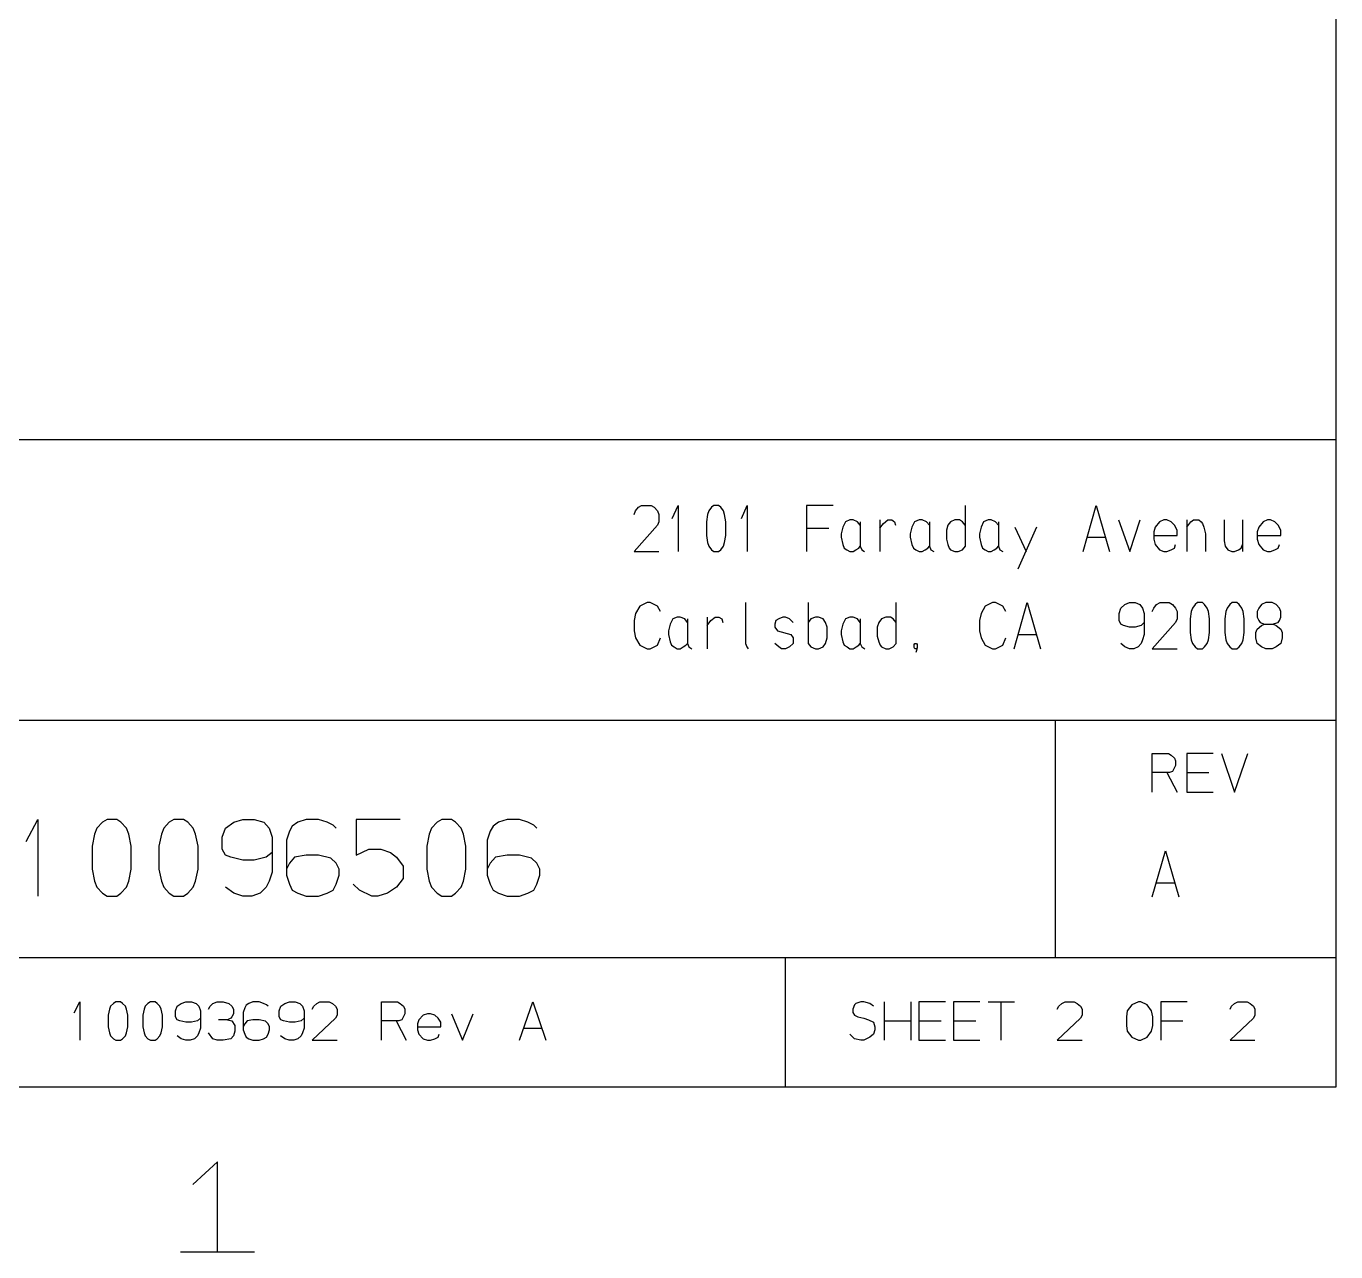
# Model space of a CAD drawing. Extents: x 0 to 1186, y 36 to 805.
# Drawn here: x 993.9 to 1160.4, y 41.3 to 197.2 of the extents above; entities that cross this region are included whole.
import ezdxf

# ---------------------------------------------------------------- set-up
doc = ezdxf.new("R2010")
doc.units = 0
doc.layers.add('1', color=1, linetype='CONTINUOUS')

msp = doc.modelspace()

# ---------------------------------------------------------------- linework, layer by layer
at = {"layer": '1'}
for p, q in [((1160.43, 776.1), (1160.43, 62.25)), ((863.9, 144.6), (1160.43, 144.6)), ((1071.2, 135.08), (1071.37, 135.53)), ((1071.37, 135.53), (1071.77, 136)), ((1071.77, 136), (1072.17, 136.23)), ((1072.17, 136.23), (1073.37, 136.23)), ((1073.37, 136.23), (1073.75, 136)), ((1073.75, 136), (1074.17, 135.53)), ((1074.17, 135.53), (1074.35, 135.08)), ((1074.35, 135.08), (1074.35, 134.15)), ((1076.07, 134.55), (1076.8, 136.23)), ((1076.8, 136.23), (1076.8, 130.35)), ((1080.55, 135.08), (1080.4, 134.15)), ((1080.7, 135.53), (1080.55, 135.08)), ((1081.05, 136), (1080.7, 135.53)), ((1081.35, 136.23), (1081.05, 136)), ((1081.95, 136.23), (1081.35, 136.23)), ((1082.22, 136), (1081.95, 136.23)), ((1082.57, 135.53), (1082.22, 136)), ((1082.72, 135.08), (1082.57, 135.53)), ((1082.87, 134.15), (1082.72, 135.08)), ((1084.87, 134.55), (1085.6, 136.23)), ((1085.6, 136.23), (1085.6, 130.35)), ((1096.52, 136.23), (1093.15, 136.23)), ((1093.15, 136.23), (1093.15, 130.35)), ((1113.33, 131.03), (1113.33, 136.23)), ((1128.3, 130.35), (1129.98, 136.23)), ((1129.98, 136.23), (1131.65, 130.35)), ((1074.17, 133.7), (1071.2, 130.35)), ((1074.35, 134.15), (1074.17, 133.7)), ((1080.4, 134.15), (1080.4, 132.4)), ((1082.87, 132.4), (1082.87, 134.15)), ((1093.15, 133.33), (1095.97, 133.33)), ((1097.75, 133.48), (1097.55, 132.63)), ((1098.07, 134.15), (1097.75, 133.48)), ((1098.65, 134.4), (1098.07, 134.15)), ((1099.05, 134.4), (1098.65, 134.4)), ((1099.6, 134.15), (1099.05, 134.4)), ((1099.95, 133.7), (1099.6, 134.15)), ((1099.95, 134.15), (1099.95, 131.03)), ((1102.45, 134.4), (1102.45, 130.35)), ((1102.45, 133.33), (1102.92, 133.93)), ((1102.92, 133.93), (1103.47, 134.4)), ((1103.47, 134.4), (1103.97, 134.4)), ((1103.97, 134.4), (1104.3, 134.15)), ((1104.3, 134.15), (1104.45, 133.7)), ((1106.53, 133.48), (1106.33, 132.63)), ((1106.88, 134.15), (1106.53, 133.48)), ((1107.45, 134.4), (1106.88, 134.15)), ((1107.82, 134.4), (1107.45, 134.4)), ((1108.4, 134.15), (1107.82, 134.4)), ((1108.75, 133.7), (1108.4, 134.15)), ((1108.75, 134.15), (1108.75, 131.03)), ((1111.1, 133.7), (1110.92, 133.1)), ((1111.45, 134.15), (1111.1, 133.7)), ((1112, 134.4), (1111.45, 134.15)), ((1112.6, 134.4), (1112, 134.4)), ((1112.95, 134.15), (1112.6, 134.4)), ((1113.32, 133.7), (1112.95, 134.15)), ((1115.33, 133.48), (1115.13, 132.63)), ((1115.65, 134.15), (1115.33, 133.48)), ((1116.23, 134.4), (1115.65, 134.15)), ((1116.6, 134.4), (1116.23, 134.4)), ((1117.18, 134.15), (1116.6, 134.4)), ((1117.53, 133.7), (1117.18, 134.15)), ((1117.53, 134.15), (1117.53, 131.03)), ((1119.63, 133.48), (1121.05, 130.35)), ((1122.38, 133.48), (1120, 128.13)), ((1132.8, 134.4), (1134.23, 130.35)), ((1134.23, 130.35), (1135.55, 134.4)), ((1137.48, 133.48), (1137.28, 132.88)), ((1138, 134.15), (1137.48, 133.48)), ((1138.58, 134.4), (1138, 134.15)), ((1138.95, 134.4), (1138.58, 134.4)), ((1139.5, 134.15), (1138.95, 134.4)), ((1139.9, 133.7), (1139.5, 134.15)), ((1140.25, 133.1), (1139.9, 133.7)), ((1141.48, 134.4), (1141.48, 130.35)), ((1141.48, 133.48), (1141.98, 134.15)), ((1141.98, 134.15), (1142.33, 134.4)), ((1142.33, 134.4), (1143, 134.4)), ((1143, 134.4), (1143.3, 134.15)), ((1143.3, 134.15), (1143.5, 133.93)), ((1143.5, 133.93), (1143.65, 133.48)), ((1143.65, 133.48), (1143.85, 132.63)), ((1146.23, 134.4), (1146.23, 131.73)), ((1148.55, 134.4), (1148.55, 130.35)), ((1150.65, 133.48), (1150.45, 132.88)), ((1151.18, 134.15), (1150.65, 133.48)), ((1151.75, 134.4), (1151.18, 134.15)), ((1152.13, 134.4), (1151.75, 134.4)), ((1152.68, 134.15), (1152.13, 134.4)), ((1153.1, 133.7), (1152.68, 134.15)), ((1153.43, 133.1), (1153.1, 133.7)), ((1080.4, 132.4), (1080.55, 131.5)), ((1082.72, 131.5), (1082.87, 132.4)), ((1097.55, 132.63), (1097.55, 132.18)), ((1097.55, 132.18), (1097.75, 131.28)), ((1106.33, 132.63), (1106.33, 132.18)), ((1106.33, 132.18), (1106.53, 131.28)), ((1110.92, 133.1), (1110.92, 131.95)), ((1110.92, 131.95), (1111.1, 131.28)), ((1115.13, 132.63), (1115.13, 132.18)), ((1115.13, 132.18), (1115.33, 131.28)), ((1128.8, 132.18), (1131.15, 132.18)), ((1137.28, 132.88), (1137.28, 131.95)), ((1137.28, 132.4), (1140.25, 132.4)), ((1137.28, 131.95), (1137.48, 131.28)), ((1140.25, 132.4), (1140.25, 133.1)), ((1143.85, 132.63), (1143.85, 130.35)), ((1146.23, 131.73), (1146.38, 131.03)), ((1150.45, 132.88), (1150.45, 131.95)), ((1150.45, 132.4), (1153.43, 132.4)), ((1150.45, 131.95), (1150.65, 131.28)), ((1153.43, 132.4), (1153.43, 133.1)), ((1071.2, 130.35), (1074.35, 130.35)), ((1080.55, 131.5), (1080.7, 131.03)), ((1080.7, 131.03), (1081.05, 130.58)), ((1081.05, 130.58), (1081.35, 130.35)), ((1081.35, 130.35), (1081.95, 130.35)), ((1081.95, 130.35), (1082.22, 130.58)), ((1082.22, 130.58), (1082.57, 131.03)), ((1082.57, 131.03), (1082.72, 131.5)), ((1097.75, 131.28), (1097.92, 130.8)), ((1097.92, 130.8), (1098.27, 130.58)), ((1098.27, 130.58), (1098.65, 130.35)), ((1098.65, 130.35), (1099.05, 130.35)), ((1099.05, 130.35), (1099.42, 130.58)), ((1099.42, 130.58), (1099.77, 130.8)), ((1099.77, 130.8), (1099.95, 131.03)), ((1099.95, 131.03), (1100.15, 130.58)), ((1100.15, 130.58), (1100.52, 130.35)), ((1106.53, 131.28), (1106.72, 130.8)), ((1106.72, 130.8), (1107.05, 130.58)), ((1107.05, 130.58), (1107.45, 130.35)), ((1107.45, 130.35), (1107.82, 130.35)), ((1107.82, 130.35), (1108.2, 130.58)), ((1108.2, 130.58), (1108.55, 130.8)), ((1108.55, 130.8), (1108.75, 131.03)), ((1108.75, 131.03), (1108.92, 130.58)), ((1108.92, 130.58), (1109.3, 130.35)), ((1111.1, 131.28), (1111.28, 130.8)), ((1111.28, 130.8), (1111.45, 130.58)), ((1111.45, 130.58), (1112, 130.35)), ((1112, 130.35), (1112.4, 130.35)), ((1112.4, 130.35), (1112.95, 130.58)), ((1112.95, 130.58), (1113.33, 131.03)), ((1115.33, 131.28), (1115.5, 130.8)), ((1115.5, 130.8), (1115.85, 130.58)), ((1115.85, 130.58), (1116.23, 130.35)), ((1116.23, 130.35), (1116.6, 130.35)), ((1116.6, 130.35), (1117, 130.58)), ((1117, 130.58), (1117.33, 130.8)), ((1117.33, 130.8), (1117.53, 131.03)), ((1117.53, 131.03), (1117.73, 130.58)), ((1117.73, 130.58), (1118.1, 130.35)), ((1137.48, 131.28), (1138, 130.58)), ((1138, 130.58), (1138.58, 130.35)), ((1138.58, 130.35), (1138.95, 130.35)), ((1138.95, 130.35), (1139.5, 130.58)), ((1139.5, 130.58), (1139.9, 130.8)), ((1139.9, 130.8), (1140.05, 131.28)), ((1146.38, 131.03), (1146.7, 130.58)), ((1146.7, 130.58), (1147.2, 130.35)), ((1147.2, 130.35), (1147.55, 130.35)), ((1147.55, 130.35), (1148.05, 130.58)), ((1148.05, 130.58), (1148.4, 130.8)), ((1148.4, 130.8), (1148.55, 131.28)), ((1150.65, 131.28), (1151.18, 130.58)), ((1151.18, 130.58), (1151.75, 130.35)), ((1151.75, 130.35), (1152.13, 130.35)), ((1152.13, 130.35), (1152.68, 130.58)), ((1152.68, 130.58), (1153.1, 130.8)), ((1153.1, 130.8), (1153.25, 131.28)), ((1071.93, 123.4), (1071.38, 122.5)), ((1072.88, 123.88), (1071.93, 123.4)), ((1073.25, 123.88), (1072.88, 123.88)), ((1074.18, 123.4), (1073.25, 123.88)), ((1074.55, 122.73), (1074.18, 123.4)), ((1085.38, 123.88), (1085.38, 118.68)), ((1093.35, 123.88), (1093.35, 118.68)), ((1104.53, 118.68), (1104.53, 123.88)), ((1115.85, 123.4), (1115.33, 122.5)), ((1116.8, 123.88), (1115.85, 123.4)), ((1117.18, 123.88), (1116.8, 123.88)), ((1118.1, 123.4), (1117.18, 123.88)), ((1118.48, 122.73), (1118.1, 123.4)), ((1119.53, 118), (1121.2, 123.88)), ((1121.2, 123.88), (1122.88, 118)), ((1133.08, 123.18), (1133.6, 123.63)), ((1133.6, 123.63), (1134.18, 123.88)), ((1134.18, 123.88), (1134.9, 123.88)), ((1134.9, 123.88), (1135.53, 123.63)), ((1135.53, 123.63), (1135.85, 123.18)), ((1137.28, 123.18), (1137.65, 123.63)), ((1137.65, 123.63), (1138.08, 123.88)), ((1138.08, 123.88), (1139.25, 123.88)), ((1139.25, 123.88), (1139.65, 123.63)), ((1139.65, 123.63), (1140.05, 123.18)), ((1142.55, 123.63), (1142.2, 123.18)), ((1142.85, 123.88), (1142.55, 123.63)), ((1143.48, 123.88), (1142.85, 123.88)), ((1143.73, 123.63), (1143.48, 123.88)), ((1144.08, 123.18), (1143.73, 123.63)), ((1146.95, 123.63), (1146.6, 123.18)), ((1147.25, 123.88), (1146.95, 123.63)), ((1147.85, 123.88), (1147.25, 123.88)), ((1148.13, 123.63), (1147.85, 123.88)), ((1148.48, 123.18), (1148.13, 123.63)), ((1151, 123.63), (1150.65, 123.18)), ((1151.53, 123.88), (1151, 123.63)), ((1152.33, 123.88), (1151.53, 123.88)), ((1152.85, 123.63), (1152.33, 123.88)), ((1153.25, 123.18), (1152.85, 123.63)), ((1071.38, 122.5), (1071.2, 121.58)), ((1071.2, 121.58), (1071.2, 120.28)), ((1076.13, 121.8), (1075.78, 121.13)), ((1076.7, 122.03), (1076.13, 121.8)), ((1077.08, 122.03), (1076.7, 122.03)), ((1077.65, 121.8), (1077.08, 122.03)), ((1078, 121.35), (1077.65, 121.8)), ((1078, 121.8), (1078, 118.68)), ((1080.48, 122.03), (1080.48, 118)), ((1080.48, 120.98), (1080.98, 121.58)), ((1080.98, 121.58), (1081.5, 122.03)), ((1081.5, 122.03), (1082, 122.03)), ((1082, 122.03), (1082.35, 121.8)), ((1082.35, 121.8), (1082.5, 121.35)), ((1089.25, 121.58), (1089.1, 121.13)), ((1089.6, 121.8), (1089.25, 121.58)), ((1090.1, 122.03), (1089.6, 121.8)), ((1090.45, 122.03), (1090.1, 122.03)), ((1090.95, 121.8), (1090.45, 122.03)), ((1091.43, 121.35), (1090.95, 121.8)), ((1093.7, 121.8), (1093.35, 121.35)), ((1094.28, 122.03), (1093.7, 121.8)), ((1094.65, 122.03), (1094.28, 122.03)), ((1095.23, 121.8), (1094.65, 122.03)), ((1095.55, 121.35), (1095.23, 121.8)), ((1098.08, 121.8), (1097.75, 121.13)), ((1098.65, 122.03), (1098.08, 121.8)), ((1099.05, 122.03), (1098.65, 122.03)), ((1099.6, 121.8), (1099.05, 122.03)), ((1099.95, 121.35), (1099.6, 121.8)), ((1099.95, 121.8), (1099.95, 118.68)), ((1102.68, 121.8), (1102.33, 121.35)), ((1103.2, 122.03), (1102.68, 121.8)), ((1103.8, 122.03), (1103.2, 122.03)), ((1104.15, 121.8), (1103.8, 122.03)), ((1104.53, 121.35), (1104.15, 121.8)), ((1115.33, 122.5), (1115.13, 121.58)), ((1115.13, 121.58), (1115.13, 120.28)), ((1132.88, 122.5), (1133.08, 123.18)), ((1132.88, 121.58), (1132.88, 122.5)), ((1133.08, 121.13), (1132.88, 121.58)), ((1135.85, 123.18), (1136.05, 122.5)), ((1136.05, 122.5), (1136.05, 119.83)), ((1137.08, 122.73), (1137.28, 123.18)), ((1140.05, 123.18), (1140.25, 122.73)), ((1140.25, 121.8), (1140.05, 121.35)), ((1140.25, 122.73), (1140.25, 121.8)), ((1142.05, 122.73), (1141.9, 121.8)), ((1141.9, 121.8), (1141.9, 120.05)), ((1142.2, 123.18), (1142.05, 122.73)), ((1144.23, 122.73), (1144.08, 123.18)), ((1144.38, 121.8), (1144.23, 122.73)), ((1144.38, 120.05), (1144.38, 121.8)), ((1146.45, 122.73), (1146.3, 121.8)), ((1146.3, 121.8), (1146.3, 120.05)), ((1146.6, 123.18), (1146.45, 122.73)), ((1148.63, 122.73), (1148.48, 123.18)), ((1148.78, 121.8), (1148.63, 122.73)), ((1148.78, 120.05), (1148.78, 121.8)), ((1150.65, 123.18), (1150.45, 122.73)), ((1150.45, 122.73), (1150.45, 122.03)), ((1150.45, 122.03), (1150.65, 121.58)), ((1150.65, 121.58), (1150.8, 121.35)), ((1153.1, 121.35), (1153.25, 121.58)), ((1153.43, 122.73), (1153.25, 123.18)), ((1153.25, 121.58), (1153.43, 122.03)), ((1153.43, 122.03), (1153.43, 122.73)), ((1071.2, 120.28), (1071.38, 119.38)), ((1075.78, 121.13), (1075.58, 120.28)), ((1075.58, 120.28), (1075.58, 119.83)), ((1089.1, 121.13), (1089.1, 120.75)), ((1089.1, 120.75), (1089.45, 120.28)), ((1089.45, 120.28), (1091.13, 119.83)), ((1095.75, 120.75), (1095.55, 121.35)), ((1095.75, 119.38), (1095.75, 120.75)), ((1097.75, 121.13), (1097.55, 120.28)), ((1097.55, 120.28), (1097.55, 119.83)), ((1102.33, 121.35), (1102.13, 120.75)), ((1102.13, 120.75), (1102.13, 119.6)), ((1115.13, 120.28), (1115.33, 119.38)), ((1133.43, 120.98), (1133.08, 121.13)), ((1134.18, 120.75), (1133.43, 120.98)), ((1134.9, 120.75), (1134.18, 120.75)), ((1135.68, 120.98), (1134.9, 120.75)), ((1136.05, 121.35), (1135.68, 120.98)), ((1140.05, 121.35), (1137.08, 118)), ((1141.9, 120.05), (1142.05, 119.13)), ((1144.23, 119.13), (1144.38, 120.05)), ((1146.3, 120.05), (1146.45, 119.13)), ((1148.63, 119.13), (1148.78, 120.05)), ((1150.28, 120.05), (1150.45, 120.5)), ((1150.28, 119.38), (1150.28, 120.05)), ((1150.45, 120.5), (1151, 120.98)), ((1150.8, 121.35), (1151.38, 121.13)), ((1151, 120.98), (1151.38, 121.13)), ((1151.38, 121.13), (1152.48, 121.13)), ((1152.33, 121.13), (1153.1, 121.35)), ((1152.48, 121.13), (1152.85, 120.98)), ((1152.85, 120.98), (1153.43, 120.5)), ((1153.43, 120.5), (1153.63, 120.05)), ((1153.63, 120.05), (1153.63, 119.38)), ((1071.38, 119.38), (1071.93, 118.45)), ((1071.93, 118.45), (1072.88, 118)), ((1073.25, 118), (1074.18, 118.45)), ((1074.18, 118.45), (1074.55, 119.38)), ((1075.58, 119.83), (1075.78, 118.9)), ((1075.78, 118.9), (1075.98, 118.45)), ((1075.98, 118.45), (1076.3, 118.23)), ((1076.3, 118.23), (1076.7, 118)), ((1077.08, 118), (1077.45, 118.23)), ((1077.45, 118.23), (1077.8, 118.45)), ((1077.8, 118.45), (1078, 118.68)), ((1078, 118.68), (1078.18, 118.23)), ((1078.18, 118.23), (1078.55, 118)), ((1085.38, 118.68), (1085.55, 118.23)), ((1085.55, 118.23), (1085.7, 118)), ((1089.6, 118.23), (1089.1, 118.68)), ((1089.95, 118), (1089.6, 118.23)), ((1090.95, 118.23), (1090.45, 118)), ((1091.43, 118.68), (1090.95, 118.23)), ((1091.13, 119.83), (1091.43, 119.38)), ((1091.43, 119.38), (1091.43, 118.68)), ((1093.35, 118.68), (1093.7, 118.23)), ((1093.7, 118.23), (1094.28, 118)), ((1094.65, 118), (1095.23, 118.23)), ((1095.23, 118.23), (1095.55, 118.68)), ((1095.55, 118.68), (1095.75, 119.38)), ((1097.55, 119.83), (1097.75, 118.9)), ((1097.75, 118.9), (1097.93, 118.45)), ((1097.93, 118.45), (1098.28, 118.23)), ((1098.28, 118.23), (1098.65, 118)), ((1099.05, 118), (1099.43, 118.23)), ((1099.43, 118.23), (1099.78, 118.45)), ((1099.78, 118.45), (1099.95, 118.68)), ((1099.95, 118.68), (1100.15, 118.23)), ((1100.15, 118.23), (1100.53, 118)), ((1102.13, 119.6), (1102.33, 118.9)), ((1102.33, 118.9), (1102.48, 118.45)), ((1102.48, 118.45), (1102.68, 118.23)), ((1102.68, 118.23), (1103.2, 118)), ((1103.63, 118), (1104.15, 118.23)), ((1104.15, 118.23), (1104.53, 118.68)), ((1106.83, 118.53), (1106.9, 118.68)), ((1106.83, 118.15), (1106.83, 118.53)), ((1106.9, 118.68), (1107.1, 118.68)), ((1107.1, 118.68), (1107.18, 118.53)), ((1107.18, 118.53), (1107.18, 118.15)), ((1115.33, 119.38), (1115.85, 118.45)), ((1115.85, 118.45), (1116.8, 118)), ((1117.18, 118), (1118.1, 118.45)), ((1118.1, 118.45), (1118.48, 119.38)), ((1120, 119.83), (1122.38, 119.83)), ((1133.6, 118.23), (1133.08, 118.68)), ((1134.18, 118), (1133.6, 118.23)), ((1135.3, 118.23), (1134.75, 118)), ((1135.68, 118.68), (1135.3, 118.23)), ((1135.85, 119.13), (1135.68, 118.68)), ((1136.05, 119.83), (1135.85, 119.13)), ((1142.05, 119.13), (1142.2, 118.68)), ((1142.2, 118.68), (1142.55, 118.23)), ((1142.55, 118.23), (1142.85, 118)), ((1143.48, 118), (1143.73, 118.23)), ((1143.73, 118.23), (1144.08, 118.68)), ((1144.08, 118.68), (1144.23, 119.13)), ((1146.45, 119.13), (1146.6, 118.68)), ((1146.6, 118.68), (1146.95, 118.23)), ((1146.95, 118.23), (1147.25, 118)), ((1147.85, 118), (1148.13, 118.23)), ((1148.13, 118.23), (1148.48, 118.68)), ((1148.48, 118.68), (1148.63, 119.13)), ((1150.45, 118.68), (1150.28, 119.38)), ((1151, 118.23), (1150.45, 118.68)), ((1151.53, 118), (1151, 118.23)), ((1152.85, 118.23), (1152.33, 118)), ((1153.43, 118.68), (1152.85, 118.23)), ((1153.63, 119.38), (1153.43, 118.68)), ((1072.88, 118), (1073.25, 118)), ((1076.7, 118), (1077.08, 118)), ((1090.45, 118), (1089.95, 118)), ((1094.28, 118), (1094.65, 118)), ((1098.65, 118), (1099.05, 118)), ((1103.2, 118), (1103.63, 118)), ((1106.9, 118), (1106.83, 118.15)), ((1107.1, 118), (1106.9, 118)), ((1107.1, 117.78), (1107.03, 117.53)), ((1107.18, 118.15), (1107.1, 118)), ((1107.18, 118.15), (1107.1, 117.78)), ((1116.8, 118), (1117.18, 118)), ((1134.75, 118), (1134.18, 118)), ((1137.08, 118), (1140.25, 118)), ((1142.85, 118), (1143.48, 118)), ((1147.25, 118), (1147.85, 118)), ((1152.33, 118), (1151.53, 118)), ((863.9, 108.93), (1160.43, 108.93)), ((1124.73, 108.93), (1124.73, 78.73)), ((1137.08, 99.78), (1137.08, 104.68)), ((1137.08, 104.68), (1139.15, 104.68)), ((1139.15, 104.68), (1139.5, 104.48)), ((1139.5, 104.48), (1139.9, 104.1)), ((1139.9, 104.1), (1140.05, 103.73)), ((1140.05, 103.73), (1140.05, 103.15)), ((1144.83, 104.68), (1141.48, 104.68)), ((1141.48, 104.68), (1141.48, 99.78)), ((1145.88, 104.68), (1147.55, 99.78)), ((1147.55, 99.78), (1149.23, 104.68)), ((1139.3, 102.25), (1137.08, 102.25)), ((1138.95, 102.25), (1140.25, 99.78)), ((1139.68, 102.38), (1139.3, 102.25)), ((1140.05, 103.15), (1139.68, 102.38)), ((1141.48, 102.25), (1144.3, 102.25)), ((1141.48, 99.78), (1144.83, 99.78)), ((993.93, 93.5), (995.38, 96.3)), ((995.38, 96.3), (995.38, 86.53)), ((1002.9, 95.18), (1002.6, 94.4)), ((1003.6, 95.93), (1002.9, 95.18)), ((1004.2, 96.3), (1003.6, 95.93)), ((1005.43, 96.3), (1004.2, 96.3)), ((1005.95, 95.93), (1005.43, 96.3)), ((1006.65, 95.18), (1005.95, 95.93)), ((1006.95, 94.4), (1006.65, 95.18)), ((1011.43, 95.18), (1011.1, 94.4)), ((1012.1, 95.93), (1011.43, 95.18)), ((1012.7, 96.3), (1012.1, 95.93)), ((1013.93, 96.3), (1012.7, 96.3)), ((1014.48, 95.93), (1013.93, 96.3)), ((1015.15, 95.18), (1014.48, 95.93)), ((1015.45, 94.4), (1015.15, 95.18)), ((1018.85, 94.03), (1019.25, 95.18)), ((1019.25, 95.18), (1020.3, 95.93)), ((1020.3, 95.93), (1021.45, 96.3)), ((1021.45, 96.3), (1022.9, 96.3)), ((1022.9, 96.3), (1024.13, 95.93)), ((1024.13, 95.93), (1024.8, 95.18)), ((1024.8, 95.18), (1025.2, 94.03)), ((1027.75, 95.43), (1027.38, 94.78)), ((1028.45, 95.93), (1027.75, 95.43)), ((1029.5, 96.3), (1028.45, 95.93)), ((1031.1, 96.3), (1029.5, 96.3)), ((1032.18, 95.93), (1031.1, 96.3)), ((1032.95, 95.55), (1032.18, 95.93)), ((1033.33, 95.18), (1032.95, 95.55)), ((1041.45, 96.3), (1035.88, 96.3)), ((1035.88, 96.3), (1035.88, 91.73)), ((1045.45, 95.18), (1045.15, 94.4)), ((1046.15, 95.93), (1045.45, 95.18)), ((1046.75, 96.3), (1046.15, 95.93)), ((1047.98, 96.3), (1046.75, 96.3)), ((1048.5, 95.93), (1047.98, 96.3)), ((1049.2, 95.18), (1048.5, 95.93)), ((1049.5, 94.4), (1049.2, 95.18)), ((1053.28, 95.43), (1052.9, 94.78)), ((1053.98, 95.93), (1053.28, 95.43)), ((1055.05, 96.3), (1053.98, 95.93)), ((1056.65, 96.3), (1055.05, 96.3)), ((1057.7, 95.93), (1056.65, 96.3)), ((1058.48, 95.55), (1057.7, 95.93)), ((1058.85, 95.18), (1058.48, 95.55)), ((1002.6, 94.4), (1002.3, 92.88)), ((1007.25, 92.88), (1006.95, 94.4)), ((1011.1, 94.4), (1010.8, 92.88)), ((1015.78, 92.88), (1015.45, 94.4)), ((1018.85, 92.5), (1018.85, 94.03)), ((1025.2, 94.03), (1025.2, 89.58)), ((1027.38, 94.78), (1027, 93.65)), ((1027, 93.65), (1027, 89.2)), ((1045.15, 94.4), (1044.85, 92.88)), ((1049.8, 92.88), (1049.5, 94.4)), ((1052.9, 94.78), (1052.53, 93.65)), ((1052.53, 93.65), (1052.53, 89.2)), ((1002.3, 92.88), (1002.3, 89.95)), ((1007.25, 89.95), (1007.25, 92.88)), ((1010.8, 92.88), (1010.8, 89.95)), ((1015.78, 89.95), (1015.78, 92.88)), ((1019.25, 91.73), (1018.85, 92.5)), ((1019.93, 91.48), (1019.25, 91.73)), ((1025.2, 92.1), (1024.43, 91.48)), ((1029.5, 91.73), (1028.05, 91.48)), ((1031.1, 91.73), (1029.5, 91.73)), ((1032.63, 91.35), (1031.1, 91.73)), ((1035.88, 91.73), (1037.48, 92.5)), ((1037.48, 92.5), (1039, 92.5)), ((1039, 92.5), (1040.23, 92.1)), ((1040.23, 92.1), (1041, 91.48)), ((1044.85, 92.88), (1044.85, 89.95)), ((1049.8, 89.95), (1049.8, 92.88)), ((1055.05, 91.73), (1053.6, 91.48)), ((1056.65, 91.73), (1055.05, 91.73)), ((1058.18, 91.35), (1056.65, 91.73)), ((1137.08, 86.43), (1138.78, 92.3)), ((1138.78, 92.3), (1140.45, 86.43)), ((1002.3, 89.95), (1002.6, 88.43)), ((1006.95, 88.43), (1007.25, 89.95)), ((1010.8, 89.95), (1011.1, 88.43)), ((1015.45, 88.43), (1015.78, 89.95)), ((1021.45, 91.1), (1019.93, 91.48)), ((1022.9, 91.1), (1021.45, 91.1)), ((1024.43, 91.48), (1022.9, 91.1)), ((1027.38, 90.73), (1027, 89.95)), ((1028.05, 91.48), (1027.38, 90.73)), ((1033.33, 90.73), (1032.63, 91.35)), ((1033.7, 89.95), (1033.33, 90.73)), ((1033.7, 89.2), (1033.7, 89.95)), ((1041, 91.48), (1041.83, 90.33)), ((1041.83, 90.33), (1041.83, 88.8)), ((1044.85, 89.95), (1045.15, 88.43)), ((1049.5, 88.43), (1049.8, 89.95)), ((1052.9, 90.73), (1052.53, 89.95)), ((1053.6, 91.48), (1052.9, 90.73)), ((1058.85, 90.73), (1058.18, 91.35)), ((1059.23, 89.95), (1058.85, 90.73)), ((1059.23, 89.2), (1059.23, 89.95)), ((1002.6, 88.43), (1002.9, 87.68)), ((1006.65, 87.68), (1006.95, 88.43)), ((1011.1, 88.43), (1011.43, 87.68)), ((1015.15, 87.68), (1015.45, 88.43)), ((1024.8, 88.43), (1024.43, 87.68)), ((1025.2, 89.58), (1024.8, 88.43)), ((1027, 89.2), (1027.38, 88.05)), ((1033.33, 88.05), (1033.7, 89.2)), ((1041.83, 88.8), (1041, 87.68)), ((1045.15, 88.43), (1045.45, 87.68)), ((1049.2, 87.68), (1049.5, 88.43)), ((1052.53, 89.2), (1052.9, 88.05)), ((1058.85, 88.05), (1059.23, 89.2)), ((1002.9, 87.68), (1003.6, 86.9)), ((1003.6, 86.9), (1004.2, 86.53)), ((1005.43, 86.53), (1005.95, 86.9)), ((1005.95, 86.9), (1006.65, 87.68)), ((1011.43, 87.68), (1012.1, 86.9)), ((1012.1, 86.9), (1012.7, 86.53)), ((1013.93, 86.53), (1014.48, 86.9)), ((1014.48, 86.9), (1015.15, 87.68)), ((1020.3, 86.9), (1019.25, 87.68)), ((1021.45, 86.53), (1020.3, 86.9)), ((1023.68, 86.9), (1022.6, 86.53)), ((1024.43, 87.68), (1023.68, 86.9)), ((1027.38, 88.05), (1027.75, 87.28)), ((1027.75, 87.28), (1028.45, 86.9)), ((1028.45, 86.9), (1029.5, 86.53)), ((1031.1, 86.53), (1032.18, 86.9)), ((1032.18, 86.9), (1032.95, 87.28)), ((1032.95, 87.28), (1033.33, 88.05)), ((1036.28, 87.28), (1035.5, 88.05)), ((1037.88, 86.53), (1036.28, 87.28)), ((1039.85, 86.9), (1038.63, 86.53)), ((1041, 87.68), (1039.85, 86.9)), ((1045.45, 87.68), (1046.15, 86.9)), ((1046.15, 86.9), (1046.75, 86.53)), ((1047.98, 86.53), (1048.5, 86.9)), ((1048.5, 86.9), (1049.2, 87.68)), ((1052.9, 88.05), (1053.28, 87.28)), ((1053.28, 87.28), (1053.98, 86.9)), ((1053.98, 86.9), (1055.05, 86.53)), ((1056.65, 86.53), (1057.7, 86.9)), ((1057.7, 86.9), (1058.48, 87.28)), ((1058.48, 87.28), (1058.85, 88.05)), ((1137.58, 88.25), (1139.95, 88.25)), ((1004.2, 86.53), (1005.43, 86.53)), ((1012.7, 86.53), (1013.93, 86.53)), ((1022.6, 86.53), (1021.45, 86.53)), ((1029.5, 86.53), (1031.1, 86.53)), ((1038.63, 86.53), (1037.88, 86.53)), ((1046.75, 86.53), (1047.98, 86.53)), ((1055.05, 86.53), (1056.65, 86.53)), ((863.9, 78.73), (1160.43, 78.73)), ((1090.4, 78.73), (1090.4, 62.25)), ((1000.03, 71.7), (1000.75, 73.1)), ((1000.75, 73.1), (1000.75, 68.2)), ((1004.5, 72.15), (1004.35, 71.38)), ((1004.65, 72.53), (1004.5, 72.15)), ((1005, 72.9), (1004.65, 72.53)), ((1005.3, 73.1), (1005, 72.9)), ((1005.9, 73.1), (1005.3, 73.1)), ((1006.18, 72.9), (1005.9, 73.1)), ((1006.53, 72.53), (1006.18, 72.9)), ((1006.68, 72.15), (1006.53, 72.53)), ((1006.83, 71.38), (1006.68, 72.15)), ((1008.9, 72.15), (1008.75, 71.38)), ((1009.05, 72.53), (1008.9, 72.15)), ((1009.38, 72.9), (1009.05, 72.53)), ((1009.7, 73.1), (1009.38, 72.9)), ((1010.3, 73.1), (1009.7, 73.1)), ((1010.58, 72.9), (1010.3, 73.1)), ((1010.9, 72.53), (1010.58, 72.9)), ((1011.08, 72.15), (1010.9, 72.53)), ((1011.23, 71.38), (1011.08, 72.15)), ((1012.9, 71.95), (1013.1, 72.53)), ((1012.9, 71.2), (1012.9, 71.95)), ((1013.1, 72.53), (1013.63, 72.9)), ((1013.63, 72.9), (1014.2, 73.1)), ((1014.2, 73.1), (1014.93, 73.1)), ((1014.93, 73.1), (1015.53, 72.9)), ((1015.53, 72.9), (1015.88, 72.53)), ((1015.88, 72.53), (1016.08, 71.95)), ((1016.08, 71.95), (1016.08, 69.73)), ((1017.1, 72.15), (1017.3, 72.53)), ((1017.3, 72.53), (1017.65, 72.9)), ((1017.65, 72.9), (1018.2, 73.1)), ((1018.2, 73.1), (1018.98, 73.1)), ((1018.98, 73.1), (1019.7, 72.9)), ((1019.7, 72.9), (1020.08, 72.53)), ((1020.08, 72.53), (1020.28, 72.15)), ((1020.28, 72.15), (1020.28, 71.58)), ((1021.7, 72.33), (1021.5, 71.75)), ((1021.5, 71.75), (1021.5, 69.55)), ((1021.88, 72.65), (1021.7, 72.33)), ((1022.23, 72.9), (1021.88, 72.65)), ((1022.75, 73.1), (1022.23, 72.9)), ((1023.55, 73.1), (1022.75, 73.1)), ((1024.1, 72.9), (1023.55, 73.1)), ((1024.48, 72.73), (1024.1, 72.9)), ((1024.68, 72.53), (1024.48, 72.73)), ((1026.08, 71.95), (1026.28, 72.53)), ((1026.08, 71.2), (1026.08, 71.95)), ((1026.28, 72.53), (1026.8, 72.9)), ((1026.8, 72.9), (1027.38, 73.1)), ((1027.38, 73.1), (1028.1, 73.1)), ((1028.1, 73.1), (1028.72, 72.9)), ((1028.72, 72.9), (1029.05, 72.53)), ((1029.05, 72.53), (1029.25, 71.95)), ((1029.25, 71.95), (1029.25, 69.73)), ((1030.27, 72.15), (1030.47, 72.53)), ((1030.47, 72.53), (1030.85, 72.9)), ((1030.85, 72.9), (1031.27, 73.1)), ((1031.27, 73.1), (1032.45, 73.1)), ((1032.45, 73.1), (1032.85, 72.9)), ((1032.85, 72.9), (1033.25, 72.53)), ((1033.25, 72.53), (1033.45, 72.15)), ((1033.45, 72.15), (1033.45, 71.38)), ((1039.08, 68.2), (1039.08, 73.1)), ((1039.08, 73.1), (1041.13, 73.1)), ((1041.13, 73.1), (1041.48, 72.9)), ((1041.48, 72.9), (1041.9, 72.53)), ((1041.9, 72.53), (1042.05, 72.15)), ((1042.05, 72.15), (1042.05, 71.58)), ((1056.65, 68.2), (1058.33, 73.1)), ((1058.33, 73.1), (1060, 68.2)), ((1099.23, 72.73), (1099.03, 72.15)), ((1099.03, 72.15), (1099.03, 71.75)), ((1099.03, 71.75), (1099.23, 71.38)), ((1099.4, 72.9), (1099.23, 72.73)), ((1100.03, 73.1), (1099.4, 72.9)), ((1100.4, 73.1), (1100.03, 73.1)), ((1101.2, 72.9), (1100.4, 73.1)), ((1101.63, 72.53), (1101.2, 72.9)), ((1103.05, 68.2), (1103.05, 73.1)), ((1106.4, 73.1), (1106.4, 68.2)), ((1110.8, 73.1), (1107.43, 73.1)), ((1107.43, 73.1), (1107.43, 68.2)), ((1115.18, 73.1), (1111.83, 73.1)), ((1111.83, 73.1), (1111.83, 68.2)), ((1116.23, 73.1), (1119.58, 73.1)), ((1117.9, 68.2), (1117.9, 73.1)), ((1125, 72.15), (1125.2, 72.53)), ((1125.2, 72.53), (1125.58, 72.9)), ((1125.58, 72.9), (1126, 73.1)), ((1126, 73.1), (1127.18, 73.1)), ((1127.18, 73.1), (1127.55, 72.9)), ((1127.55, 72.9), (1127.98, 72.53)), ((1127.98, 72.53), (1128.18, 72.15)), ((1128.18, 72.15), (1128.18, 71.38)), ((1133.9, 71.95), (1133.8, 71.2)), ((1134.48, 72.73), (1133.9, 71.95)), ((1135.33, 73.1), (1134.48, 72.73)), ((1135.63, 73.1), (1135.33, 73.1)), ((1136.45, 72.73), (1135.63, 73.1)), ((1137, 71.95), (1136.45, 72.73)), ((1137.15, 71.2), (1137, 71.95)), ((1141.55, 73.1), (1138.18, 73.1)), ((1138.18, 73.1), (1138.18, 68.2)), ((1146.98, 72.15), (1147.15, 72.53)), ((1147.15, 72.53), (1147.55, 72.9)), ((1147.55, 72.9), (1147.98, 73.1)), ((1147.98, 73.1), (1149.15, 73.1)), ((1149.15, 73.1), (1149.53, 72.9)), ((1149.53, 72.9), (1149.95, 72.53)), ((1149.95, 72.53), (1150.13, 72.15)), ((1150.13, 72.15), (1150.13, 71.38)), ((1004.35, 71.38), (1004.35, 69.93)), ((1006.83, 69.93), (1006.83, 71.38)), ((1008.75, 71.38), (1008.75, 69.93)), ((1011.23, 69.93), (1011.23, 71.38)), ((1013.1, 70.8), (1012.9, 71.2)), ((1013.43, 70.68), (1013.1, 70.8)), ((1014.2, 70.5), (1013.43, 70.68)), ((1014.93, 70.5), (1014.2, 70.5)), ((1015.68, 70.68), (1014.93, 70.5)), ((1016.08, 71), (1015.68, 70.68)), ((1019.5, 70.8), (1018.38, 70.8)), ((1019.93, 71), (1019.5, 70.8)), ((1019.5, 70.8), (1020.08, 70.68)), ((1020.08, 71.2), (1019.93, 71)), ((1020.28, 71.58), (1020.08, 71.2)), ((1020.08, 70.68), (1020.45, 70.1)), ((1020.45, 70.1), (1020.45, 69.35)), ((1021.7, 70.3), (1021.5, 69.93)), ((1022.03, 70.68), (1021.7, 70.3)), ((1022.75, 70.8), (1022.03, 70.68)), ((1023.55, 70.8), (1022.75, 70.8)), ((1024.33, 70.63), (1023.55, 70.8)), ((1024.68, 70.3), (1024.33, 70.63)), ((1024.85, 69.93), (1024.68, 70.3)), ((1026.28, 70.8), (1026.08, 71.2)), ((1026.62, 70.68), (1026.28, 70.8)), ((1027.38, 70.5), (1026.62, 70.68)), ((1028.1, 70.5), (1027.38, 70.5)), ((1028.88, 70.68), (1028.1, 70.5)), ((1029.25, 71), (1028.88, 70.68)), ((1033.25, 71), (1030.28, 68.2)), ((1033.45, 71.38), (1033.25, 71)), ((1041.28, 70.68), (1039.08, 70.68)), ((1040.95, 70.68), (1042.23, 68.2)), ((1041.68, 70.8), (1041.28, 70.68)), ((1042.05, 71.58), (1041.68, 70.8)), ((1043.85, 70.8), (1043.65, 70.3)), ((1043.65, 70.3), (1043.65, 69.55)), ((1044.38, 71.38), (1043.85, 70.8)), ((1044.95, 71.58), (1044.38, 71.38)), ((1045.33, 71.58), (1044.95, 71.58)), ((1045.88, 71.38), (1045.33, 71.58)), ((1046.28, 71), (1045.88, 71.38)), ((1046.63, 70.5), (1046.28, 71)), ((1046.63, 69.93), (1046.63, 70.5)), ((1047.98, 71.58), (1049.38, 68.2)), ((1049.38, 68.2), (1050.73, 71.58)), ((1099.23, 71.38), (1099.65, 71.2)), ((1099.65, 71.2), (1100.4, 71)), ((1100.4, 71), (1101.03, 70.8)), ((1101.03, 70.8), (1101.63, 70.5)), ((1101.63, 70.5), (1101.83, 69.93)), ((1103.05, 70.68), (1106.4, 70.68)), ((1107.43, 70.68), (1110.25, 70.68)), ((1111.83, 70.68), (1114.65, 70.68)), ((1127.98, 71), (1125, 68.2)), ((1128.18, 71.38), (1127.98, 71)), ((1133.8, 71.2), (1133.8, 70.1)), ((1133.8, 70.1), (1133.9, 69.35)), ((1137, 69.35), (1137.15, 70.1)), ((1137.15, 70.1), (1137.15, 71.2)), ((1138.18, 70.68), (1141, 70.68)), ((1149.95, 71), (1146.98, 68.2)), ((1150.13, 71.38), (1149.95, 71)), ((1004.35, 69.93), (1004.5, 69.15)), ((1004.5, 69.15), (1004.65, 68.78)), ((1004.65, 68.78), (1005, 68.4)), ((1005, 68.4), (1005.3, 68.2)), ((1005.9, 68.2), (1006.18, 68.4)), ((1006.18, 68.4), (1006.53, 68.78)), ((1006.53, 68.78), (1006.68, 69.15)), ((1006.68, 69.15), (1006.83, 69.93)), ((1008.75, 69.93), (1008.9, 69.15)), ((1008.9, 69.15), (1009.05, 68.78)), ((1009.05, 68.78), (1009.38, 68.4)), ((1009.38, 68.4), (1009.7, 68.2)), ((1010.3, 68.2), (1010.58, 68.4)), ((1010.58, 68.4), (1010.9, 68.78)), ((1010.9, 68.78), (1011.08, 69.15)), ((1011.08, 69.15), (1011.23, 69.93)), ((1013.63, 68.4), (1013.1, 68.78)), ((1014.2, 68.2), (1013.63, 68.4)), ((1015.3, 68.4), (1014.78, 68.2)), ((1015.68, 68.78), (1015.3, 68.4)), ((1015.88, 69.15), (1015.68, 68.78)), ((1016.08, 69.73), (1015.88, 69.15)), ((1017.65, 68.4), (1017.1, 69.15)), ((1018.2, 68.2), (1017.65, 68.4)), ((1019.93, 68.4), (1018.98, 68.2)), ((1020.28, 68.78), (1019.93, 68.4)), ((1020.45, 69.35), (1020.28, 68.78)), ((1021.5, 69.55), (1021.7, 68.98)), ((1021.7, 68.98), (1021.88, 68.58)), ((1021.88, 68.58), (1022.23, 68.4)), ((1022.23, 68.4), (1022.75, 68.2)), ((1023.55, 68.2), (1024.1, 68.4)), ((1024.1, 68.4), (1024.48, 68.58)), ((1024.48, 68.58), (1024.68, 68.98)), ((1024.68, 68.98), (1024.85, 69.55)), ((1024.85, 69.55), (1024.85, 69.93)), ((1026.8, 68.4), (1026.27, 68.78)), ((1027.37, 68.2), (1026.8, 68.4)), ((1028.47, 68.4), (1027.95, 68.2)), ((1028.87, 68.78), (1028.47, 68.4)), ((1029.05, 69.15), (1028.87, 68.78)), ((1029.25, 69.73), (1029.05, 69.15)), ((1043.65, 69.93), (1046.63, 69.93)), ((1043.65, 69.55), (1043.85, 68.98)), ((1043.85, 68.98), (1044.38, 68.4)), ((1044.38, 68.4), (1044.95, 68.2)), ((1045.33, 68.2), (1045.88, 68.4)), ((1045.88, 68.4), (1046.28, 68.58)), ((1046.28, 68.58), (1046.43, 68.98)), ((1057.13, 69.73), (1059.5, 69.73)), ((1099.23, 68.4), (1098.65, 68.98)), ((1100.03, 68.2), (1099.23, 68.4)), ((1101.2, 68.58), (1100.4, 68.2)), ((1101.63, 68.98), (1101.2, 68.58)), ((1101.83, 69.55), (1101.63, 68.98)), ((1101.83, 69.93), (1101.83, 69.55)), ((1133.9, 69.35), (1134.48, 68.58)), ((1134.48, 68.58), (1135.33, 68.2)), ((1135.63, 68.2), (1136.45, 68.58)), ((1136.45, 68.58), (1137, 69.35)), ((1005.3, 68.2), (1005.9, 68.2)), ((1009.7, 68.2), (1010.3, 68.2)), ((1014.78, 68.2), (1014.2, 68.2)), ((1018.98, 68.2), (1018.2, 68.2)), ((1022.75, 68.2), (1023.55, 68.2)), ((1027.95, 68.2), (1027.37, 68.2)), ((1030.28, 68.2), (1033.45, 68.2)), ((1044.95, 68.2), (1045.33, 68.2)), ((1100.4, 68.2), (1100.03, 68.2)), ((1107.43, 68.2), (1110.8, 68.2)), ((1111.83, 68.2), (1115.18, 68.2)), ((1125, 68.2), (1128.18, 68.2)), ((1135.33, 68.2), (1135.63, 68.2)), ((1146.98, 68.2), (1150.13, 68.2)), ((1160.43, 62.25), (26.5, 62.25)), ((1018.25, 52.75), (1015.1, 49.88)), ((1018.25, 41.3), (1018.25, 52.75)), ((1013.55, 41.3), (1022.95, 41.3))]:
    msp.add_line(p, q, dxfattribs=at)

doc.saveas('drawing.dxf')
